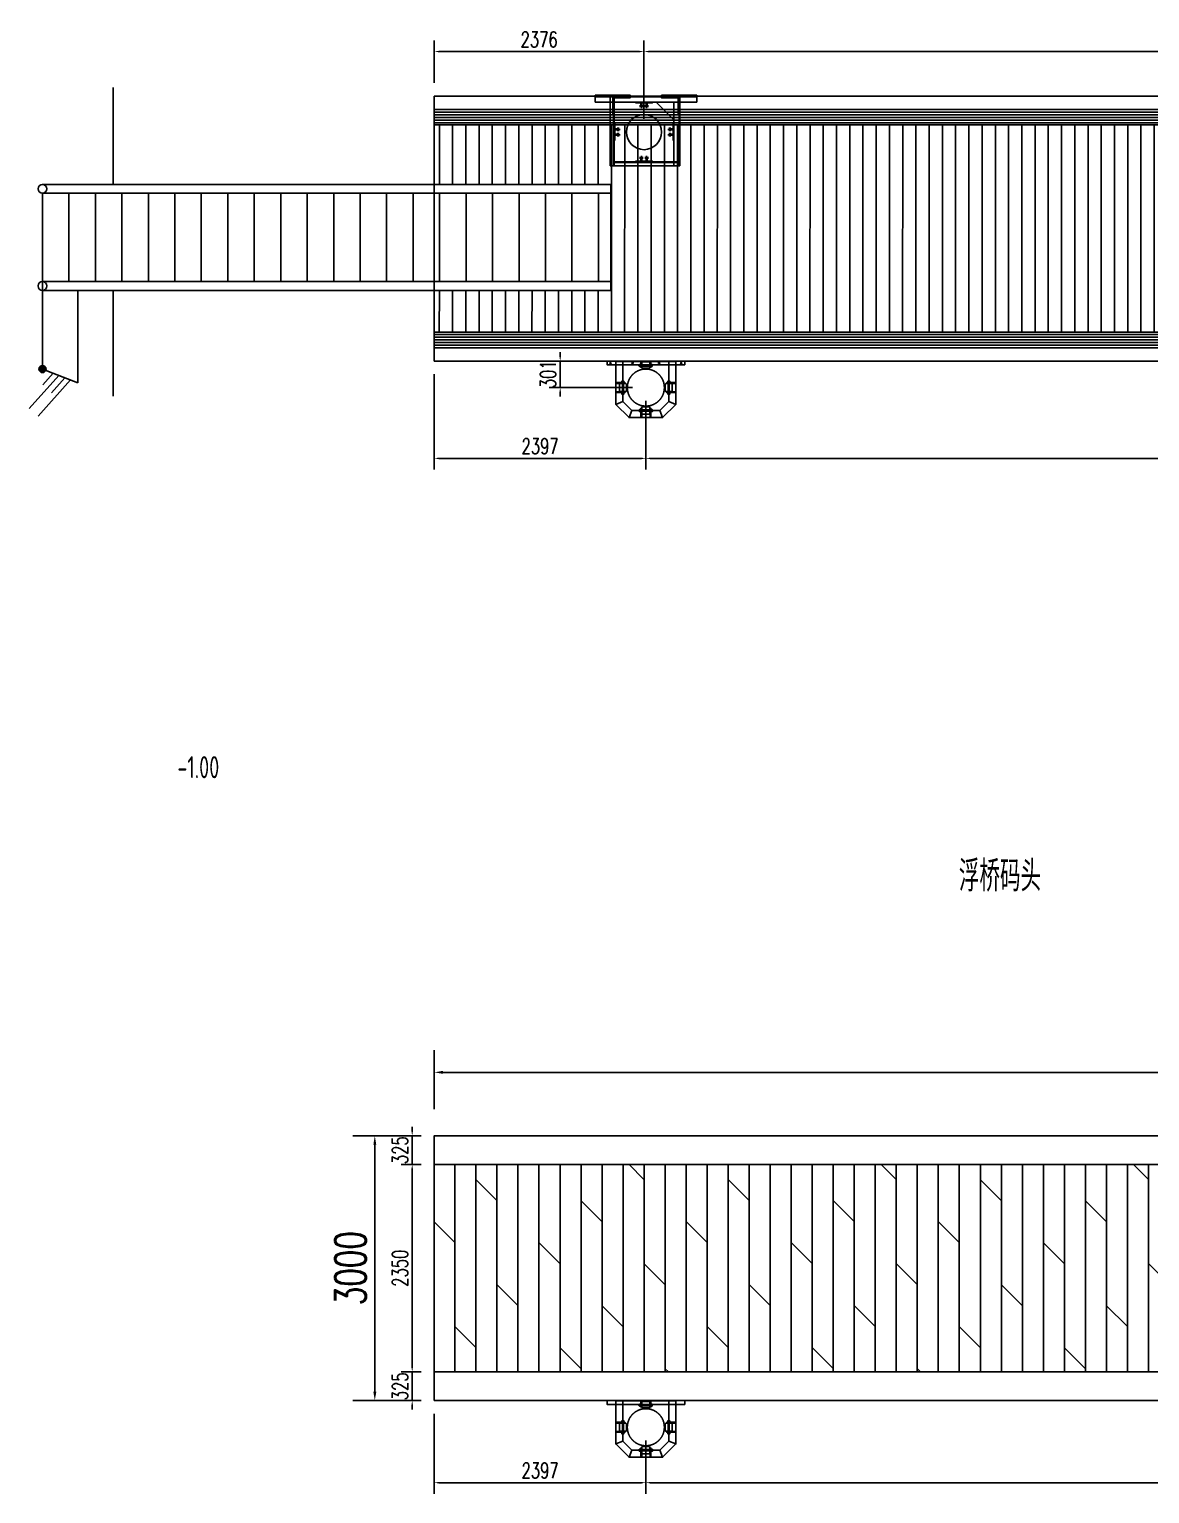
# Model space of a CAD drawing. Header units: millimetres. Extents: x 20612 to 158249, y -13511 to 156976.
# Drawn here: x 63106 to 75801, y 28485 to 45075 of the extents above; entities that cross this region are included whole.
import ezdxf
from ezdxf.enums import TextEntityAlignment as Align

# ---------------------------------------------------------------- set-up
doc = ezdxf.new("R2010")
doc.units = ezdxf.units.MM
doc.header["$LTSCALE"] = 10
doc.linetypes.add('ACAD_ISO03W100', pattern=[30, 12, -18])
doc.linetypes.add('HIDDEN', pattern=[9.525, 6.35, -3.175])
for name, color, linetype in [('DIM', 4, 'Continuous'), ('TR', 6, 'HIDDEN'), ('W-bridge approach引桥', 4, 'Continuous'), ('W-MOUNTING固定方式', 5, 'Continuous'), ('W-STEEL_FRAME钢架', 3, 'Continuous'), ('W-WOOD_FLOOR木地板', 30, 'Continuous'), ('yw-解释性文字', 3, 'Continuous'), ('水工-文字', 3, 'Continuous'), ('水工-结构轮廓线-实线', 2, 'Continuous')]:
    doc.layers.add(name, color=color, linetype=linetype)
doc.styles.add('STANDARD_T3', font='simplex.shx', dxfattribs={"width": 0.7, "bigfont": 'hztxt.shx'})
doc.styles.add('文字', font='tssdeng.shx', dxfattribs={"width": 0.7, "bigfont": 'hzdx.shx'})
doc.dimstyles.new('W&&100', dxfattribs={"dimtxt": 350, "dimasz": 100, "dimexe": 250, "dimexo": 300, "dimgap": 100, "dimtad": 1, "dimdec": 0, "dimzin": 0, "dimdsep": 46, "dimtxsty": 'STANDARD_T3', "dimcen": 0.09, "dimclrd": 1, "dimclre": 1, "dimclrt": 7, "dimazin": 2, "dimtfac": 1, "dimtdec": 0, "dimtix": 1, "dimtmove": 2, "dimatfit": 3, "dimfxl": 100, "dimtolj": 1, "dimtzin": 0, "dimarcsym": 0})
doc.dimstyles.new('W&&50', dxfattribs={"dimtxt": 175, "dimasz": 50, "dimexe": 125, "dimexo": 150, "dimgap": 50, "dimtad": 1, "dimdec": 0, "dimzin": 0, "dimdsep": 46, "dimtxsty": 'STANDARD_T3', "dimcen": 0.09, "dimclrd": 1, "dimclre": 1, "dimclrt": 7, "dimazin": 2, "dimtfac": 1, "dimtdec": 0, "dimtix": 1, "dimtmove": 2, "dimatfit": 3, "dimfxl": 100, "dimtolj": 1, "dimtzin": 0, "dimarcsym": 0})

# ---------------------------------------------------------------- blocks, each defined once
blk = doc.blocks.new('*D75')
at = {"layer": 'Defpoints', "color": 0, "transparency": 16777216}
for p in [(87655, 33259), (67695, 32540), (87655, 32540)]:
    blk.add_point(p, dxfattribs=at)
at = {"layer": 'W-MOUNTING固定方式', "color": 1, "lineweight": -2, "transparency": 16777216}
for p, q in [((67695, 32840), (67695, 33509)), ((87655, 32840), (87655, 33509)), ((67795, 33259), (87555, 33259))]:
    blk.add_line(p, q, dxfattribs=at)
at = {"layer": 'W-MOUNTING固定方式', "color": 1, "transparency": 16777216}
for points in [[(67795, 33276), (67795, 33242), (67695, 33259)], [(87555, 33276), (87555, 33242), (87655, 33259)]]:
    blk.add_solid(points, dxfattribs=at)
at = {"layer": 'W-MOUNTING固定方式', "color": 7, "transparency": 16777216, "insert": (77675, 33534), "char_height": 350, "attachment_point": 5, "style": 'STANDARD_T3'}
blk.add_mtext('\\A1;19960', dxfattribs=at)
blk = doc.blocks.new('*D76')
at = {"layer": 'Defpoints', "color": 0, "transparency": 16777216}
for p in [(67695, 32540), (67445, 32215), (67695, 32215)]:
    blk.add_point(p, dxfattribs=at)
at = {"layer": 'W-MOUNTING固定方式', "color": 1, "lineweight": -2, "transparency": 16777216}
for p, q in [((67545, 32540), (67320, 32540)), ((67445, 32590), (67445, 32640)), ((67445, 32540), (67445, 32215)), ((67545, 32215), (67320, 32215)), ((67445, 32165), (67445, 32115))]:
    blk.add_line(p, q, dxfattribs=at)
at = {"layer": 'W-MOUNTING固定方式', "color": 1, "transparency": 16777216}
for points in [[(67436, 32590), (67453, 32590), (67445, 32540)], [(67436, 32165), (67453, 32165), (67445, 32215)]]:
    blk.add_solid(points, dxfattribs=at)
at = {"layer": 'W-MOUNTING固定方式', "color": 7, "transparency": 16777216, "insert": (67307, 32377), "char_height": 175, "attachment_point": 5, "rotation": 90, "style": 'STANDARD_T3'}
blk.add_mtext('\\A1;325', dxfattribs=at)
blk = doc.blocks.new('*D77')
at = {"layer": 'Defpoints', "color": 0, "transparency": 16777216}
for p in [(67695, 32215), (67445, 29865), (67695, 29865)]:
    blk.add_point(p, dxfattribs=at)
at = {"layer": 'W-MOUNTING固定方式', "color": 1, "lineweight": -2, "transparency": 16777216}
for p, q in [((67545, 32215), (67320, 32215)), ((67445, 32165), (67445, 29915)), ((67545, 29865), (67320, 29865))]:
    blk.add_line(p, q, dxfattribs=at)
at = {"layer": 'W-MOUNTING固定方式', "color": 1, "transparency": 16777216}
for points in [[(67436, 32165), (67453, 32165), (67445, 32215)], [(67436, 29915), (67453, 29915), (67445, 29865)]]:
    blk.add_solid(points, dxfattribs=at)
at = {"layer": 'W-MOUNTING固定方式', "color": 7, "transparency": 16777216, "insert": (67307, 31040), "char_height": 175, "attachment_point": 5, "rotation": 90, "style": 'STANDARD_T3'}
blk.add_mtext('\\A1;2350', dxfattribs=at)
blk = doc.blocks.new('*D78')
at = {"layer": 'Defpoints', "color": 0, "transparency": 16777216}
for p in [(67695, 29865), (67445, 29540), (67695, 29540)]:
    blk.add_point(p, dxfattribs=at)
at = {"layer": 'W-MOUNTING固定方式', "color": 1, "lineweight": -2, "transparency": 16777216}
for p, q in [((67545, 29865), (67320, 29865)), ((67445, 29915), (67445, 29965)), ((67445, 29865), (67445, 29540)), ((67545, 29540), (67320, 29540)), ((67445, 29490), (67445, 29440))]:
    blk.add_line(p, q, dxfattribs=at)
at = {"layer": 'W-MOUNTING固定方式', "color": 1, "transparency": 16777216}
for points in [[(67436, 29915), (67453, 29915), (67445, 29865)], [(67436, 29490), (67453, 29490), (67445, 29540)]]:
    blk.add_solid(points, dxfattribs=at)
at = {"layer": 'W-MOUNTING固定方式', "color": 7, "transparency": 16777216, "insert": (67307, 29702), "char_height": 175, "attachment_point": 5, "rotation": 90, "style": 'STANDARD_T3'}
blk.add_mtext('\\A1;325', dxfattribs=at)
blk = doc.blocks.new('*D53')
at = {"layer": 'Defpoints', "color": 0, "transparency": 16777216}
for p in [(67021, 32540), (67695, 32540), (67695, 29540)]:
    blk.add_point(p, dxfattribs=at)
at = {"layer": 'W-MOUNTING固定方式', "color": 1, "lineweight": -2, "transparency": 16777216}
for p, q in [((67395, 32540), (66771, 32540)), ((67021, 29640), (67021, 32440)), ((67395, 29540), (66771, 29540))]:
    blk.add_line(p, q, dxfattribs=at)
at = {"layer": 'W-MOUNTING固定方式', "color": 1, "transparency": 16777216}
for points in [[(67005, 32440), (67038, 32440), (67021, 32540)], [(67005, 29640), (67038, 29640), (67021, 29540)]]:
    blk.add_solid(points, dxfattribs=at)
at = {"layer": 'W-MOUNTING固定方式', "color": 7, "transparency": 16777216, "insert": (66746, 31040), "char_height": 350, "attachment_point": 5, "rotation": 90, "style": 'STANDARD_T3'}
blk.add_mtext('\\A1;3000', dxfattribs=at)
blk = doc.blocks.new('*D63')
at = {"color": 1, "lineweight": -2, "transparency": 16777216}
for p, q in [((70092, 29089), (70092, 28485)), ((85259, 28760), (85259, 28735)), ((85209, 28610), (70142, 28610))]:
    blk.add_line(p, q, dxfattribs=at)
at = {"color": 1, "transparency": 16777216}
for points in [[(70142, 28619), (70142, 28602), (70092, 28610)], [(85209, 28619), (85209, 28602), (85259, 28610)]]:
    blk.add_solid(points, dxfattribs=at)
at = {"layer": 'Defpoints', "color": 0, "transparency": 16777216}
for p in [(70092, 29239), (70092, 28610), (85259, 28610)]:
    blk.add_point(p, dxfattribs=at)
at = {"color": 7, "transparency": 16777216, "insert": (77675, 28748), "char_height": 175, "attachment_point": 5, "style": 'STANDARD_T3'}
blk.add_mtext('\\A1;15167', dxfattribs=at)
blk = doc.blocks.new('BZQ2')
at = {"color": 8}
for p, q in [((981782, -403741), (981782, -402960)), ((982465, -403681), (982465, -402960)), ((982524, -402960), (982524, -403741)), ((982533, -402960), (982533, -403681)), ((982533, -402960), (982533, -403681)), ((981789, -402998), (982524, -402998)), ((982110, -403038), (982083, -403038)), ((982083, -403038), (982083, -403063)), ((982091, -403013), (982091, -403010)), ((982091, -403013), (982091, -403038)), ((982097, -403072), (982097, -403003)), ((982103, -403013), (982103, -403010)), ((982103, -403013), (982103, -403038)), ((982110, -403038), (982110, -403063)), ((982170, -403038), (982143, -403038)), ((982143, -403038), (982143, -403063)), ((982151, -403013), (982151, -403010)), ((982151, -403013), (982151, -403038)), ((982157, -403072), (982157, -402999)), ((982163, -403013), (982163, -403010)), ((982163, -403013), (982163, -403038)), ((982170, -403038), (982170, -403063)), ((981822, -403327), (981822, -403300)), ((981822, -403300), (981847, -403300)), ((982432, -403300), (982407, -403300)), ((982432, -403327), (982432, -403300)), ((981855, -403373), (981782, -403373)), ((981855, -403313), (981787, -403313)), ((981797, -403307), (981794, -403307)), ((981797, -403319), (981794, -403319)), ((981797, -403367), (981794, -403367)), ((981797, -403379), (981794, -403379)), ((981797, -403307), (981822, -403307)), ((981797, -403319), (981822, -403319)), ((981797, -403367), (981822, -403367)), ((981797, -403379), (981822, -403379)), ((981822, -403327), (981847, -403327)), ((981822, -403387), (981822, -403360)), ((981822, -403360), (981847, -403360)), ((981822, -403387), (981847, -403387)), ((982398, -403313), (982466, -403313)), ((982398, -403373), (982471, -403373)), ((982432, -403327), (982407, -403327)), ((982432, -403360), (982407, -403360)), ((982432, -403387), (982407, -403387)), ((982457, -403307), (982432, -403307)), ((982457, -403319), (982432, -403319)), ((982432, -403387), (982432, -403360)), ((982457, -403367), (982432, -403367)), ((982457, -403379), (982432, -403379)), ((982457, -403307), (982460, -403307)), ((982457, -403319), (982460, -403319)), ((982457, -403367), (982460, -403367)), ((982457, -403379), (982460, -403379)), ((981744, -403592), (981744, -403741)), ((981789, -403592), (981789, -403741)), ((982083, -403648), (982083, -403623)), ((982097, -403614), (982097, -403683)), ((982110, -403648), (982110, -403623)), ((982143, -403648), (982143, -403623)), ((982157, -403614), (982157, -403687)), ((982170, -403648), (982170, -403623)), ((982465, -403481), (982265, -403681)), ((981572, -403759), (981572, -403681)), ((982533, -403681), (981572, -403681)), ((981572, -403741), (982533, -403741)), ((981572, -403749), (982724, -403749)), ((981744, -403741), (981789, -403741)), ((982110, -403648), (982083, -403648)), ((982091, -403673), (982091, -403648)), ((982091, -403673), (982091, -403676)), ((982103, -403673), (982103, -403648)), ((982103, -403673), (982103, -403676)), ((982170, -403648), (982143, -403648)), ((982151, -403673), (982151, -403648)), ((982151, -403673), (982151, -403676)), ((982163, -403673), (982163, -403648)), ((982163, -403673), (982163, -403676)), ((982313, -403749), (982685, -403749)), ((982533, -403681), (982533, -403749)), ((982724, -403681), (982533, -403681)), ((982533, -403681), (982533, -403749)), ((982533, -403741), (982724, -403741)), ((982724, -403759), (982724, -403681))]:
    blk.add_line(p, q, dxfattribs=at)
for points in [[(981744, -402960), (981744, -403592)], [(982533, -402960), (981744, -402960)], [(981789, -403592), (981789, -402960)], [(981789, -403005), (982113, -403005)], [(982153, -403005), (982524, -403005)], [(981772, -403541), (981782, -403541), (981782, -403731), (981972, -403731), (981972, -403741), (981772, -403741), (981772, -403541)], [(982524, -403541), (982514, -403541), (982514, -403731), (982324, -403731), (982324, -403741), (982524, -403741), (982524, -403541)]]:
    blk.add_lwpolyline(points, dxfattribs=at)
for points in [[(982032, -403013), (982222, -403013), (982222, -403005), (982032, -403005)], [(981797, -403248), (981797, -403438), (981789, -403438), (981789, -403248)], [(982457, -403248), (982457, -403438), (982465, -403438), (982465, -403248)], [(981572, -403759), (981972, -403759), (981972, -403749), (981572, -403749)], [(982032, -403673), (982222, -403673), (982222, -403681), (982032, -403681)], [(982324, -403759), (982724, -403759), (982724, -403749), (982324, -403749)]]:
    blk.add_lwpolyline(points, close=True, dxfattribs=at)
at = {"color": 0}
blk.add_circle((982127, -403343), 200, dxfattribs=at)
at = {"color": 6}
blk.add_circle((982127, -403343), 200, dxfattribs=at)
blk = doc.blocks.new('2015022702')
at = {"layer": 'yw-解释性文字'}
h = blk.add_hatch(color=0, dxfattribs=at)
h.dxf.hatch_style = 1
edge = h.paths.add_edge_path()
edge.add_arc((42159.02, 36682.13), 0.799, 0, 360)
at = {"layer": 'yw-解释性文字', "color": 0}
blk.add_circle((42159.02, 36682.13), 0.799, dxfattribs=at)
blk = doc.blocks.new('*D67')
at = {"layer": 'Defpoints', "color": 0, "transparency": 16777216}
for p in [(70071, 44823), (67695, 44317), (70071, 43911)]:
    blk.add_point(p, dxfattribs=at)
at = {"layer": 'W-bridge approach引桥', "color": 1, "lineweight": -2, "transparency": 16777216}
for p, q in [((67695, 44467), (67695, 44948)), ((67745, 44823), (70021, 44823)), ((70071, 44061), (70071, 44948))]:
    blk.add_line(p, q, dxfattribs=at)
at = {"layer": 'W-bridge approach引桥', "color": 1, "transparency": 16777216}
for points in [[(67745, 44831), (67745, 44815), (67695, 44823)], [(70021, 44831), (70021, 44815), (70071, 44823)]]:
    blk.add_solid(points, dxfattribs=at)
at = {"layer": 'W-bridge approach引桥', "color": 7, "transparency": 16777216, "insert": (68883, 44960), "char_height": 175, "attachment_point": 5, "style": 'STANDARD_T3'}
blk.add_mtext('\\A1;2376', dxfattribs=at)
blk = doc.blocks.new('*D68')
at = {"layer": 'Defpoints', "color": 0, "transparency": 16777216}
for p in [(85237, 44823), (70071, 43911), (85237, 43911)]:
    blk.add_point(p, dxfattribs=at)
at = {"layer": 'W-bridge approach引桥', "color": 1, "lineweight": -2, "transparency": 16777216}
for p, q in [((70071, 44061), (70071, 44948)), ((70121, 44823), (85187, 44823)), ((85237, 44061), (85237, 44948))]:
    blk.add_line(p, q, dxfattribs=at)
at = {"layer": 'W-bridge approach引桥', "color": 1, "transparency": 16777216}
for points in [[(70121, 44831), (70121, 44815), (70071, 44823)], [(85187, 44831), (85187, 44815), (85237, 44823)]]:
    blk.add_solid(points, dxfattribs=at)
at = {"layer": 'W-bridge approach引桥', "color": 7, "transparency": 16777216, "insert": (77654, 44960), "char_height": 175, "attachment_point": 5, "style": 'STANDARD_T3'}
blk.add_mtext('\\A1;15166', dxfattribs=at)
blk = doc.blocks.new('*D70')
at = {"layer": 'Defpoints', "color": 0, "transparency": 16777216}
for p in [(67695, 41317), (70092, 41016), (70092, 40214)]:
    blk.add_point(p, dxfattribs=at)
at = {"layer": 'W-bridge approach引桥', "color": 1, "lineweight": -2, "transparency": 16777216}
for p, q in [((67695, 41167), (67695, 40089)), ((70092, 40866), (70092, 40089)), ((67745, 40214), (70042, 40214))]:
    blk.add_line(p, q, dxfattribs=at)
at = {"layer": 'W-bridge approach引桥', "color": 1, "transparency": 16777216}
for points in [[(67745, 40223), (67745, 40206), (67695, 40214)], [(70042, 40223), (70042, 40206), (70092, 40214)]]:
    blk.add_solid(points, dxfattribs=at)
at = {"layer": 'W-bridge approach引桥', "color": 7, "transparency": 16777216, "insert": (68894, 40352), "char_height": 175, "attachment_point": 5, "style": 'STANDARD_T3'}
blk.add_mtext('\\A1;2397', dxfattribs=at)
blk = doc.blocks.new('*D71')
at = {"layer": 'Defpoints', "color": 0, "transparency": 16777216}
for p in [(70092, 41016), (85259, 41016), (85259, 40214)]:
    blk.add_point(p, dxfattribs=at)
at = {"layer": 'W-bridge approach引桥', "color": 1, "lineweight": -2, "transparency": 16777216}
for p, q in [((70092, 40866), (70092, 40089)), ((85259, 40866), (85259, 40089)), ((70142, 40214), (85209, 40214))]:
    blk.add_line(p, q, dxfattribs=at)
at = {"layer": 'W-bridge approach引桥', "color": 1, "transparency": 16777216}
for points in [[(70142, 40223), (70142, 40206), (70092, 40214)], [(85209, 40223), (85209, 40206), (85259, 40214)]]:
    blk.add_solid(points, dxfattribs=at)
at = {"layer": 'W-bridge approach引桥', "color": 7, "transparency": 16777216, "insert": (77675, 40352), "char_height": 175, "attachment_point": 5, "style": 'STANDARD_T3'}
blk.add_mtext('\\A1;15167', dxfattribs=at)
blk = doc.blocks.new('*D73')
at = {"layer": 'Defpoints', "color": 0, "transparency": 16777216}
for p in [(69122, 41317), (70092, 41317), (70092, 41016)]:
    blk.add_point(p, dxfattribs=at)
at = {"layer": 'W-bridge approach引桥', "color": 1, "lineweight": -2, "transparency": 16777216}
for p, q in [((69942, 41317), (68997, 41317)), ((69122, 41367), (69122, 41417)), ((69122, 41016), (69122, 41317)), ((69942, 41016), (68997, 41016)), ((69122, 40966), (69122, 40916))]:
    blk.add_line(p, q, dxfattribs=at)
at = {"layer": 'W-bridge approach引桥', "color": 1, "transparency": 16777216}
for points in [[(69113, 41367), (69130, 41367), (69122, 41317)], [(69113, 40966), (69130, 40966), (69122, 41016)]]:
    blk.add_solid(points, dxfattribs=at)
at = {"layer": 'W-bridge approach引桥', "color": 7, "transparency": 16777216, "insert": (68984, 41167), "char_height": 175, "attachment_point": 5, "rotation": 90, "style": 'STANDARD_T3'}
blk.add_mtext('\\A1;301', dxfattribs=at)
blk = doc.blocks.new('*D175')
at = {"color": 1, "lineweight": -2, "transparency": 16777216}
for p, q in [((67695, 29390), (67695, 28485)), ((70092, 29089), (70092, 28485)), ((70042, 28610), (67745, 28610))]:
    blk.add_line(p, q, dxfattribs=at)
at = {"color": 1, "transparency": 16777216}
for points in [[(67745, 28619), (67745, 28602), (67695, 28610)], [(70042, 28619), (70042, 28602), (70092, 28610)]]:
    blk.add_solid(points, dxfattribs=at)
at = {"layer": 'Defpoints', "color": 0, "transparency": 16777216}
for p in [(67695, 29540), (70092, 29239), (67695, 28610)]:
    blk.add_point(p, dxfattribs=at)
at = {"color": 7, "transparency": 16777216, "insert": (68894, 28748), "char_height": 175, "attachment_point": 5, "style": 'STANDARD_T3'}
blk.add_mtext('\\A1;2397', dxfattribs=at)
blk = doc.blocks.new('*U359')
blk.add_circle((0, 0), 7)
blk = doc.blocks.new('*U360')
at = {"color": 0, "linetype": 'ByBlock', "lineweight": -2, "transparency": 16777216}
for p in [(0, 0), (250, 0)]:
    blk.add_blockref('*U359', p, dxfattribs=at)
blk = doc.blocks.new('*U361')
blk.add_circle((0, 0), 7)
blk = doc.blocks.new('*U362')
at = {"color": 0, "linetype": 'ByBlock', "lineweight": -2, "transparency": 16777216}
for p in [(0, 0), (250, 0)]:
    blk.add_blockref('*U361', p, dxfattribs=at)

msp = doc.modelspace()

# ---------------------------------------------------------------- hatches: boundary and pattern name
at = {"layer": 'DIM'}
h = msp.add_hatch(dxfattribs=at)
h.set_pattern_fill('_USER', color=8, scale=30, style=0, pattern_type=0)
h.set_pattern_definition([(0, (-243410.067, 69907.076), (0, 30), [])])
h.paths.add_polyline_path([(67695.3, 44167.4), (67695.3, 43992.4), (87655.3, 43992.4), (87655.3, 44167.4)])
h.paths.add_polyline_path([(67695.3, 41642.4), (67695.3, 41467.4), (87655.3, 41467.4), (87655.3, 41642.4)])
h = msp.add_hatch(dxfattribs=at)
h.set_pattern_fill('_USER', color=64, scale=150, angle=90, style=0, pattern_type=0)
h.set_pattern_definition([(90, (-62724347.94, -36091111.53), (-150, 9e-15), [])])
h.paths.add_polyline_path([(87655.3, 43992.4), (67695.3, 43992.4), (67695.3, 43317.4), (69695.3, 43317.4), (69695.3, 42117.4), (67695.3, 42117.4), (67695.3, 41642.4), (87655.3, 41642.4)])
h.paths.add_polyline_path([(73220.3, 42916.2), (74406.9, 42916.2)], flags=16)
at = {"layer": 'W-WOOD_FLOOR木地板'}
h = msp.add_hatch(dxfattribs=at)
h.set_pattern_fill('DOLMIT', color=256, scale=300, angle=90)
h.set_pattern_definition([(90, (-1527969.12, -2461810.6), (-238.122618, 1e-14), []), (135, (-1527969.1, -2461810.6), (-476.24491, -476.24491), [336.75638, -673.512])])
h.paths.add_polyline_path([(87655.3, 32214.8), (67695.3, 32214.8), (67695.3, 29864.8), (87655.3, 29864.8)])

# ---------------------------------------------------------------- linework, layer by layer
at = {"color": 4}
for p, q in [((70018.5, 41266.9), (70014.5, 41266.9)), ((70015.5, 41272.9), (70018.5, 41272.9)), ((70018.5, 41260.9), (70015.5, 41260.9)), ((69825.5, 40938.9), (69825.5, 40941.9)), ((69831.5, 40941.9), (69831.5, 40937.9)), ((69837.5, 40941.9), (69837.5, 40938.9)), ((70346.5, 40941.9), (70346.5, 40938.9)), ((70352.5, 40941.9), (70352.5, 40937.9)), ((70358.5, 40938.9), (70358.5, 40941.9)), ((70166.5, 40761.8), (70169.5, 40761.8)), ((70166.5, 40755.8), (70170.5, 40755.8)), ((70169.5, 40749.8), (70166.5, 40749.8)), ((70018.5, 29489.3), (70014.5, 29489.3)), ((70015.5, 29495.3), (70018.5, 29495.3)), ((70018.5, 29483.3), (70015.5, 29483.3)), ((69825.5, 29161.3), (69825.5, 29164.3)), ((69831.5, 29164.3), (69831.5, 29160.3)), ((69837.5, 29164.3), (69837.5, 29161.3)), ((70346.5, 29164.3), (70346.5, 29161.3)), ((70352.5, 29164.3), (70352.5, 29160.3)), ((70358.5, 29161.3), (70358.5, 29164.3)), ((70166.5, 28984.2), (70169.5, 28984.2)), ((70166.5, 28978.2), (70170.5, 28978.2)), ((70169.5, 28972.2), (70166.5, 28972.2))]:
    msp.add_line(p, q, dxfattribs=at)
for p, q in [((70027.5, 41272.4), (70020.5, 41272.4)), ((70020.5, 41261.4), (70027.5, 41261.4)), ((70031.5, 41270.2), (70027.5, 41266.9)), ((70031.5, 41267.9), (70027.5, 41264.6)), ((70152.5, 41270.2), (70156.5, 41266.9)), ((70152.5, 41267.9), (70156.5, 41264.6)), ((70156.5, 41272.4), (70163.5, 41272.4)), ((70163.5, 41261.4), (70156.5, 41261.4)), ((70165.5, 41275.4), (70165.5, 41257.8)), ((69823, 41090.9), (69840.5, 41090.9)), ((69826, 41081.9), (69826, 41088.9)), ((69828.1, 41077.9), (69831.5, 41081.9)), ((69830.4, 41077.9), (69833.8, 41081.9)), ((69837, 41088.9), (69837, 41081.9)), ((70361, 41090.9), (70343.4, 41090.9)), ((70347, 41088.9), (70347, 41081.9)), ((70353.5, 41077.9), (70350.2, 41081.9)), ((70355.8, 41077.9), (70352.5, 41081.9)), ((70358, 41081.9), (70358, 41088.9)), ((69826, 40950.9), (69826, 40943.9)), ((69828.1, 40954.9), (69831.5, 40950.9)), ((69830.4, 40954.9), (69833.8, 40950.9)), ((69837, 40943.9), (69837, 40950.9)), ((70347, 40943.9), (70347, 40950.9)), ((70353.5, 40954.9), (70350.2, 40950.9)), ((70355.8, 40954.9), (70352.5, 40950.9)), ((70358, 40950.9), (70358, 40943.9)), ((70017.5, 40747.3), (70017.5, 40764.9)), ((70019.5, 40761.3), (70026.5, 40761.3)), ((70026.5, 40750.3), (70019.5, 40750.3)), ((70030.5, 40754.8), (70026.5, 40758.2)), ((70030.5, 40752.5), (70026.5, 40755.8)), ((70153.5, 40754.8), (70157.5, 40758.2)), ((70153.5, 40752.5), (70157.5, 40755.8)), ((70164.5, 40761.3), (70157.5, 40761.3)), ((70157.5, 40750.3), (70164.5, 40750.3)), ((70027.5, 29494.8), (70020.5, 29494.8)), ((70020.5, 29483.8), (70027.5, 29483.8)), ((70031.5, 29492.6), (70027.5, 29489.3)), ((70031.5, 29490.3), (70027.5, 29487)), ((70152.5, 29492.6), (70156.5, 29489.3)), ((70152.5, 29490.3), (70156.5, 29487)), ((70156.5, 29494.8), (70163.5, 29494.8)), ((70163.5, 29483.8), (70156.5, 29483.8)), ((70165.5, 29497.8), (70165.5, 29480.2)), ((69823, 29313.3), (69840.5, 29313.3)), ((69826, 29304.3), (69826, 29311.3)), ((69828.1, 29300.3), (69831.5, 29304.3)), ((69830.4, 29300.3), (69833.8, 29304.3)), ((69837, 29311.3), (69837, 29304.3)), ((70361, 29313.3), (70343.4, 29313.3)), ((70347, 29311.3), (70347, 29304.3)), ((70353.5, 29300.3), (70350.2, 29304.3)), ((70355.8, 29300.3), (70352.5, 29304.3)), ((70358, 29304.3), (70358, 29311.3)), ((69826, 29173.3), (69826, 29166.3)), ((69828.1, 29177.3), (69831.5, 29173.3)), ((69830.4, 29177.3), (69833.8, 29173.3)), ((69837, 29166.3), (69837, 29173.3)), ((70347, 29166.3), (70347, 29173.3)), ((70353.5, 29177.3), (70350.2, 29173.3)), ((70355.8, 29177.3), (70352.5, 29173.3)), ((70358, 29173.3), (70358, 29166.3)), ((70017.5, 28969.7), (70017.5, 28987.3)), ((70019.5, 28983.7), (70026.5, 28983.7)), ((70026.5, 28972.7), (70019.5, 28972.7)), ((70030.5, 28977.2), (70026.5, 28980.5)), ((70030.5, 28974.9), (70026.5, 28978.2)), ((70153.5, 28977.2), (70157.5, 28980.5)), ((70153.5, 28974.9), (70157.5, 28978.2)), ((70164.5, 28983.7), (70157.5, 28983.7)), ((70157.5, 28972.7), (70164.5, 28972.7))]:
    msp.add_line(p, q)
at = {"color": 1}
for p, q in [((70044.5, 41273.4), (70034.5, 41273.4)), ((70034.5, 41259.4), (70044.5, 41259.4)), ((70149.5, 41273.4), (70139.5, 41273.4)), ((70139.5, 41273.4), (70149.5, 41273.4)), ((70149.5, 41259.4), (70139.5, 41259.4)), ((70149.5, 41259.4), (70139.5, 41259.4)), ((69825, 41074.9), (69825, 41064.9)), ((69839, 41074.9), (69839, 41064.9)), ((70345, 41074.9), (70345, 41064.9)), ((70359, 41074.9), (70359, 41064.9)), ((69825, 40967.9), (69825, 40957.9)), ((69839, 40957.9), (69839, 40967.9)), ((70345, 40957.9), (70345, 40967.9)), ((70359, 40967.9), (70359, 40957.9)), ((70033.5, 40763.4), (70043.5, 40763.4)), ((70033.5, 40749.4), (70043.5, 40749.4)), ((70150.5, 40763.4), (70140.5, 40763.4)), ((70140.5, 40749.4), (70150.5, 40749.4)), ((70044.5, 29495.8), (70034.5, 29495.8)), ((70034.5, 29481.8), (70044.5, 29481.8)), ((70149.5, 29495.8), (70139.5, 29495.8)), ((70139.5, 29495.8), (70149.5, 29495.8)), ((70149.5, 29481.8), (70139.5, 29481.8)), ((70149.5, 29481.8), (70139.5, 29481.8)), ((69825, 29297.3), (69825, 29287.3)), ((69839, 29297.3), (69839, 29287.3)), ((70345, 29297.3), (70345, 29287.3)), ((70359, 29297.3), (70359, 29287.3)), ((69825, 29190.3), (69825, 29180.3)), ((69839, 29180.3), (69839, 29190.3)), ((70345, 29180.3), (70345, 29190.3)), ((70359, 29190.3), (70359, 29180.3)), ((70033.5, 28985.8), (70043.5, 28985.8)), ((70033.5, 28971.8), (70043.5, 28971.8)), ((70150.5, 28985.8), (70140.5, 28985.8)), ((70140.5, 28971.8), (70150.5, 28971.8))]:
    msp.add_line(p, q, dxfattribs=at)
at = {"color": 2}
for p, q in [((70034.5, 41266.4), (70044.5, 41266.4)), ((70139.5, 41266.4), (70149.5, 41266.4)), ((70149.5, 41266.4), (70139.5, 41266.4)), ((69832, 41064.9), (69832, 41074.9)), ((70352, 41064.9), (70352, 41074.9)), ((69832, 40957.9), (69832, 40967.9)), ((70352, 40957.9), (70352, 40967.9)), ((70043.5, 40756.4), (70033.5, 40756.4)), ((70150.5, 40756.4), (70140.5, 40756.4)), ((70034.5, 29488.8), (70044.5, 29488.8)), ((70139.5, 29488.8), (70149.5, 29488.8)), ((70149.5, 29488.8), (70139.5, 29488.8)), ((69832, 29287.3), (69832, 29297.3)), ((70352, 29287.3), (70352, 29297.3)), ((69832, 29180.3), (69832, 29190.3)), ((70352, 29180.3), (70352, 29190.3)), ((70043.5, 28978.8), (70033.5, 28978.8)), ((70150.5, 28978.8), (70140.5, 28978.8))]:
    msp.add_line(p, q, dxfattribs=at)
at = {"color": 6, "linetype": 'ACAD_ISO03W100'}
for p, q in [((70149, 41272.4), (70035, 41272.4)), ((70149, 41260.4), (70035, 41260.4)), ((69826, 41073.1), (69826, 40959.1)), ((69838, 41073.1), (69838, 40959.1)), ((70346, 41073.1), (70346, 40959.1)), ((70358, 41073.1), (70358, 40959.1)), ((70035.2, 40762.4), (70149.2, 40762.4)), ((70035.2, 40750.4), (70149.2, 40750.4)), ((70149, 29494.8), (70035, 29494.8)), ((70149, 29482.8), (70035, 29482.8)), ((69826, 29295.5), (69826, 29181.5)), ((69838, 29295.5), (69838, 29181.5)), ((70346, 29295.5), (70346, 29181.5)), ((70358, 29295.5), (70358, 29181.5)), ((70035.2, 28984.8), (70149.2, 28984.8)), ((70035.2, 28972.8), (70149.2, 28972.8))]:
    msp.add_line(p, q, dxfattribs=at)
for points in [[(70044.5, 41246.4), (70044.5, 41313.4), (70034.5, 41313.4), (70034.5, 41246.4)], [(70139.5, 41246.4), (70139.5, 41313.4), (70149.5, 41313.4), (70149.5, 41246.4)], [(70014.5, 41271.9), (70016.5, 41273.9), (70016.5, 41259.9), (70014.5, 41261.9)], [(70018.5, 41275.4), (70018.5, 41272.4), (70018.5, 41261.4), (70018.5, 41258.4)], [(70052, 41306.4), (70132, 41306.4), (70137, 41301.4), (70137, 41241.4), (70132, 41236.4), (70052, 41236.4), (70047, 41241.4), (70047, 41301.4)], [(69872, 40976.4), (69872, 41056.4), (69867, 41061.4), (69797, 41061.4), (69792, 41056.4), (69792, 40976.4), (69797, 40971.4), (69867, 40971.4)], [(70312, 40976.4), (70312, 41056.4), (70317, 41061.4), (70387, 41061.4), (70392, 41056.4), (70392, 40976.4), (70387, 40971.4), (70317, 40971.4)], [(69823, 40941.9), (69826, 40941.9), (69837, 40941.9), (69840, 40941.9)], [(69826.5, 40937.9), (69824.5, 40939.9), (69838.5, 40939.9), (69836.5, 40937.9)], [(70361, 40941.9), (70358, 40941.9), (70347, 40941.9), (70344, 40941.9)], [(70357.5, 40937.9), (70359.5, 40939.9), (70345.5, 40939.9), (70347.5, 40937.9)], [(70132, 40796.4), (70052, 40796.4), (70047, 40791.4), (70047, 40721.4), (70052, 40716.4), (70132, 40716.4), (70137, 40721.4), (70137, 40791.4)], [(70166.5, 40747.3), (70166.5, 40750.3), (70166.5, 40761.3), (70166.5, 40764.3)], [(70170.5, 40750.8), (70168.5, 40748.8), (70168.5, 40762.8), (70170.5, 40760.8)], [(70044.5, 29468.8), (70044.5, 29535.8), (70034.5, 29535.8), (70034.5, 29468.8)], [(70139.5, 29468.8), (70139.5, 29535.8), (70149.5, 29535.8), (70149.5, 29468.8)], [(70014.5, 29494.3), (70016.5, 29496.3), (70016.5, 29482.3), (70014.5, 29484.3)], [(70018.5, 29497.8), (70018.5, 29494.8), (70018.5, 29483.8), (70018.5, 29480.8)], [(70052, 29528.8), (70132, 29528.8), (70137, 29523.8), (70137, 29463.8), (70132, 29458.8), (70052, 29458.8), (70047, 29463.8), (70047, 29523.8)], [(69872, 29198.8), (69872, 29278.8), (69867, 29283.8), (69797, 29283.8), (69792, 29278.8), (69792, 29198.8), (69797, 29193.8), (69867, 29193.8)], [(70312, 29198.8), (70312, 29278.8), (70317, 29283.8), (70387, 29283.8), (70392, 29278.8), (70392, 29198.8), (70387, 29193.8), (70317, 29193.8)], [(69823, 29164.3), (69826, 29164.3), (69837, 29164.3), (69840, 29164.3)], [(69826.5, 29160.3), (69824.5, 29162.3), (69838.5, 29162.3), (69836.5, 29160.3)], [(70361, 29164.3), (70358, 29164.3), (70347, 29164.3), (70344, 29164.3)], [(70357.5, 29160.3), (70359.5, 29162.3), (70345.5, 29162.3), (70347.5, 29160.3)], [(70132, 29018.8), (70052, 29018.8), (70047, 29013.8), (70047, 28943.8), (70052, 28938.8), (70132, 28938.8), (70137, 28943.8), (70137, 29013.8)], [(70166.5, 28969.7), (70166.5, 28972.7), (70166.5, 28983.7), (70166.5, 28986.7)], [(70170.5, 28973.2), (70168.5, 28971.2), (70168.5, 28985.2), (70170.5, 28983.2)]]:
    msp.add_lwpolyline(points, close=True)
for points in [[(70016.5, 41273.9), (70018.5, 41273.9), (70018.5, 41259.9), (70016.5, 41259.9)], [(70031.5, 41253.4), (70031.5, 41281.4), (70034.5, 41281.4), (70034.5, 41253.4), (70031.5, 41253.4), (70031.5, 41254.4)], [(70152.5, 41253.4), (70152.5, 41281.4), (70149.5, 41281.4), (70149.5, 41253.4), (70152.5, 41253.4), (70152.5, 41254.4)], [(69845, 41077.9), (69817, 41077.9), (69817, 41074.9), (69845, 41074.9), (69845, 41077.9), (69844, 41077.9)], [(70339, 41077.9), (70367, 41077.9), (70367, 41074.9), (70339, 41074.9), (70339, 41077.9), (70340, 41077.9)], [(69845, 40954.9), (69817, 40954.9), (69817, 40957.9), (69845, 40957.9), (69845, 40954.9), (69844, 40954.9)], [(69824.5, 40939.9), (69824.5, 40941.9), (69838.5, 40941.9), (69838.5, 40939.9)], [(70339, 40954.9), (70367, 40954.9), (70367, 40957.9), (70339, 40957.9), (70339, 40954.9), (70340, 40954.9)], [(70359.5, 40939.9), (70359.5, 40941.9), (70345.5, 40941.9), (70345.5, 40939.9)], [(70030.5, 40769.3), (70030.5, 40741.3), (70033.5, 40741.3), (70033.5, 40769.3), (70030.5, 40769.3), (70030.5, 40768.3)], [(70153.5, 40769.3), (70153.5, 40741.3), (70150.5, 40741.3), (70150.5, 40769.3), (70153.5, 40769.3), (70153.5, 40768.3)], [(70168.5, 40748.8), (70166.5, 40748.8), (70166.5, 40762.8), (70168.5, 40762.8)], [(70016.5, 29496.3), (70018.5, 29496.3), (70018.5, 29482.3), (70016.5, 29482.3)], [(70031.5, 29475.8), (70031.5, 29503.8), (70034.5, 29503.8), (70034.5, 29475.8), (70031.5, 29475.8), (70031.5, 29476.8)], [(70152.5, 29475.8), (70152.5, 29503.8), (70149.5, 29503.8), (70149.5, 29475.8), (70152.5, 29475.8), (70152.5, 29476.8)], [(69845, 29300.3), (69817, 29300.3), (69817, 29297.3), (69845, 29297.3), (69845, 29300.3), (69844, 29300.3)], [(70339, 29300.3), (70367, 29300.3), (70367, 29297.3), (70339, 29297.3), (70339, 29300.3), (70340, 29300.3)], [(69845, 29177.3), (69817, 29177.3), (69817, 29180.3), (69845, 29180.3), (69845, 29177.3), (69844, 29177.3)], [(69824.5, 29162.3), (69824.5, 29164.3), (69838.5, 29164.3), (69838.5, 29162.3)], [(70339, 29177.3), (70367, 29177.3), (70367, 29180.3), (70339, 29180.3), (70339, 29177.3), (70340, 29177.3)], [(70359.5, 29162.3), (70359.5, 29164.3), (70345.5, 29164.3), (70345.5, 29162.3)], [(70030.5, 28991.7), (70030.5, 28963.7), (70033.5, 28963.7), (70033.5, 28991.7), (70030.5, 28991.7), (70030.5, 28990.7)], [(70153.5, 28991.7), (70153.5, 28963.7), (70150.5, 28963.7), (70150.5, 28991.7), (70153.5, 28991.7), (70153.5, 28990.7)], [(70168.5, 28971.2), (70166.5, 28971.2), (70166.5, 28985.2), (70168.5, 28985.2)]]:
    msp.add_lwpolyline(points)
for points in [[(70020.5, 41278.4), (70027.5, 41278.4), (70027.5, 41277.4), (70031.5, 41277.4), (70031.5, 41256.4), (70027.5, 41256.4), (70027.5, 41277.4), (70027.5, 41255.4), (70020.5, 41255.4, -0.6666667), (70020.5, 41261.4, -0.3636364), (70020.5, 41272.4, -0.6666667)], [(70163.5, 41278.4), (70156.5, 41278.4), (70156.5, 41277.4), (70152.5, 41277.4), (70152.5, 41256.4), (70156.5, 41256.4), (70156.5, 41277.4), (70156.5, 41255.4), (70163.5, 41255.4, 0.6666667), (70163.5, 41261.4, 0.3636364), (70163.5, 41272.4, 0.6666667)], [(69820, 41088.9), (69820, 41081.9), (69821, 41081.9), (69821, 41077.9), (69842, 41077.9), (69842, 41081.9), (69821, 41081.9), (69843, 41081.9), (69843, 41088.9, 0.6666667), (69837, 41088.9, 0.3636364), (69826, 41088.9, 0.6666667)], [(70364, 41088.9), (70364, 41081.9), (70363, 41081.9), (70363, 41077.9), (70342, 41077.9), (70342, 41081.9), (70363, 41081.9), (70341, 41081.9), (70341, 41088.9, -0.6666667), (70347, 41088.9, -0.3636364), (70358, 41088.9, -0.6666667)], [(69820, 40943.9), (69820, 40950.9), (69821, 40950.9), (69821, 40954.9), (69842, 40954.9), (69842, 40950.9), (69821, 40950.9), (69843, 40950.9), (69843, 40943.9, -0.6666667), (69837, 40943.9, -0.3636364), (69826, 40943.9, -0.6666667)], [(70364, 40943.9), (70364, 40950.9), (70363, 40950.9), (70363, 40954.9), (70342, 40954.9), (70342, 40950.9), (70363, 40950.9), (70341, 40950.9), (70341, 40943.9, 0.6666667), (70347, 40943.9, 0.3636364), (70358, 40943.9, 0.6666667)], [(70019.5, 40744.3), (70026.5, 40744.3), (70026.5, 40745.3), (70030.5, 40745.3), (70030.5, 40766.3), (70026.5, 40766.3), (70026.5, 40745.3), (70026.5, 40767.3), (70019.5, 40767.3, 0.6666667), (70019.5, 40761.3, 0.3636364), (70019.5, 40750.3, 0.6666667)], [(70164.5, 40744.3), (70157.5, 40744.3), (70157.5, 40745.3), (70153.5, 40745.3), (70153.5, 40766.3), (70157.5, 40766.3), (70157.5, 40745.3), (70157.5, 40767.3), (70164.5, 40767.3, -0.6666667), (70164.5, 40761.3, -0.3636364), (70164.5, 40750.3, -0.6666667)], [(70020.5, 29500.8), (70027.5, 29500.8), (70027.5, 29499.8), (70031.5, 29499.8), (70031.5, 29478.8), (70027.5, 29478.8), (70027.5, 29499.8), (70027.5, 29477.8), (70020.5, 29477.8, -0.6666667), (70020.5, 29483.8, -0.3636364), (70020.5, 29494.8, -0.6666667)], [(70163.5, 29500.8), (70156.5, 29500.8), (70156.5, 29499.8), (70152.5, 29499.8), (70152.5, 29478.8), (70156.5, 29478.8), (70156.5, 29499.8), (70156.5, 29477.8), (70163.5, 29477.8, 0.6666667), (70163.5, 29483.8, 0.3636364), (70163.5, 29494.8, 0.6666667)], [(69820, 29311.3), (69820, 29304.3), (69821, 29304.3), (69821, 29300.3), (69842, 29300.3), (69842, 29304.3), (69821, 29304.3), (69843, 29304.3), (69843, 29311.3, 0.6666667), (69837, 29311.3, 0.3636364), (69826, 29311.3, 0.6666667)], [(70364, 29311.3), (70364, 29304.3), (70363, 29304.3), (70363, 29300.3), (70342, 29300.3), (70342, 29304.3), (70363, 29304.3), (70341, 29304.3), (70341, 29311.3, -0.6666667), (70347, 29311.3, -0.3636364), (70358, 29311.3, -0.6666667)], [(69820, 29166.3), (69820, 29173.3), (69821, 29173.3), (69821, 29177.3), (69842, 29177.3), (69842, 29173.3), (69821, 29173.3), (69843, 29173.3), (69843, 29166.3, -0.6666667), (69837, 29166.3, -0.3636364), (69826, 29166.3, -0.6666667)], [(70364, 29166.3), (70364, 29173.3), (70363, 29173.3), (70363, 29177.3), (70342, 29177.3), (70342, 29173.3), (70363, 29173.3), (70341, 29173.3), (70341, 29166.3, 0.6666667), (70347, 29166.3, 0.3636364), (70358, 29166.3, 0.6666667)], [(70019.5, 28966.7), (70026.5, 28966.7), (70026.5, 28967.7), (70030.5, 28967.7), (70030.5, 28988.7), (70026.5, 28988.7), (70026.5, 28967.7), (70026.5, 28989.7), (70019.5, 28989.7, 0.6666667), (70019.5, 28983.7, 0.3636364), (70019.5, 28972.7, 0.6666667)], [(70164.5, 28966.7), (70157.5, 28966.7), (70157.5, 28967.7), (70153.5, 28967.7), (70153.5, 28988.7), (70157.5, 28988.7), (70157.5, 28967.7), (70157.5, 28989.7), (70164.5, 28989.7, -0.6666667), (70164.5, 28983.7, -0.3636364), (70164.5, 28972.7, -0.6666667)]]:
    msp.add_lwpolyline(points, format="xyb", close=True)
at = {"color": 0}
for points in [[(69752, 41073.4), (69855.6, 41073.4), (69855.6, 41063.4), (69752, 41063.4)], [(70432, 41073.4), (70328.4, 41073.4), (70328.4, 41063.4), (70432, 41063.4)], [(69752, 40958.9), (69855.6, 40958.9), (69855.6, 40968.9), (69752, 40968.9)], [(70432, 40958.9), (70328.4, 40958.9), (70328.4, 40968.9), (70432, 40968.9)], [(70035, 40676.4), (70035, 40779.9), (70045, 40779.9), (70045, 40676.4)], [(70149.5, 40676.4), (70149.5, 40779.9), (70139.5, 40779.9), (70139.5, 40676.4)], [(69752, 29295.8), (69855.6, 29295.8), (69855.6, 29285.8), (69752, 29285.8)], [(70432, 29295.8), (70328.4, 29295.8), (70328.4, 29285.8), (70432, 29285.8)], [(69752, 29181.3), (69855.6, 29181.3), (69855.6, 29191.3), (69752, 29191.3)], [(70432, 29181.3), (70328.4, 29181.3), (70328.4, 29191.3), (70432, 29191.3)], [(70035, 28898.8), (70035, 29002.3), (70045, 29002.3), (70045, 28898.8)], [(70149.5, 28898.8), (70149.5, 29002.3), (70139.5, 29002.3), (70139.5, 28898.8)]]:
    msp.add_lwpolyline(points, dxfattribs=at)
at = {"layer": 'DIM', "color": 4}
for p, q in [((67695.3, 44167.4), (87655.3, 44167.4)), ((67695.3, 43992.4), (87655.3, 43992.4)), ((87655.3, 41642.4), (67695.3, 41642.4)), ((87655.3, 41467.4), (67695.3, 41467.4))]:
    msp.add_line(p, q, dxfattribs=at)
at = {"layer": 'DIM', "color": 7}
msp.add_lwpolyline([(67695.3, 44317.4), (87655.3, 44317.4), (87655.3, 41317.4), (67695.3, 41317.4)], close=True, dxfattribs=at)
at = {"layer": 'TR', "ltscale": 100}
for centre in [(70092, 41016.4), (70092, 29238.8)]:
    msp.add_circle(centre, 210, dxfattribs=at)
at = {"layer": 'W-STEEL_FRAME钢架'}
for p, q in [((69792, 41313.4), (70392, 41313.4)), ((69902, 40676.4), (69752, 40826.4)), ((69935.1, 40756.4), (69832, 40859.5)), ((70248.8, 40756.4), (70352, 40859.5)), ((70282, 40676.4), (70432, 40826.4)), ((69792, 29535.8), (70392, 29535.8)), ((69902, 28898.8), (69752, 29048.8)), ((69935.1, 28978.8), (69832, 29081.9)), ((70248.8, 28978.8), (70352, 29081.9)), ((70282, 28898.8), (70432, 29048.8))]:
    msp.add_line(p, q, dxfattribs=at)
for points in [[(69652, 41317.4), (70532, 41317.4), (70532, 41274.4), (69652, 41274.4)], [(69752, 41313.4), (69832, 41313.4), (69832, 40859.5), (69752, 40826.4)], [(70432, 41313.4), (70352, 41313.4), (70352, 40859.5), (70432, 40826.4)], [(69935.1, 40756.4), (70248.8, 40756.4), (70282, 40676.4), (69902, 40676.4)], [(67695.3, 29539.8), (87655.3, 29539.8), (87655.3, 32539.8), (67695.3, 32539.8)], [(67695.3, 29864.8), (87655.3, 29864.8), (87655.3, 32214.8), (67695.3, 32214.8)], [(69652, 29539.8), (70532, 29539.8), (70532, 29496.8), (69652, 29496.8)], [(69752, 29535.8), (69832, 29535.8), (69832, 29081.9), (69752, 29048.8)], [(70432, 29535.8), (70352, 29535.8), (70352, 29081.9), (70432, 29048.8)], [(69935.1, 28978.8), (70248.8, 28978.8), (70282, 28898.8), (69902, 28898.8)]]:
    msp.add_lwpolyline(points, close=True, dxfattribs=at)
at = {"layer": '水工-结构轮廓线-实线', "color": 0}
for points in [[(64055.3, 44417.4), (64055.3, 43317.4)], [(63255.3, 42217.4), (63255.3, 43217.4)], [(63555.3, 42217.4), (63555.3, 43217.4)], [(63855.3, 42217.4), (63855.3, 43217.4)], [(64155.3, 42217.4), (64155.3, 43217.4)], [(64455.3, 42217.4), (64455.3, 43217.4)], [(64755.3, 42217.4), (64755.3, 43217.4)], [(65055.3, 42217.4), (65055.3, 43217.4)], [(65355.3, 42217.4), (65355.3, 43217.4)], [(65655.3, 42217.4), (65655.3, 43217.4)], [(65955.3, 42217.4), (65955.3, 43217.4)], [(66255.3, 42217.4), (66255.3, 43217.4)], [(66555.3, 42217.4), (66555.3, 43217.4)], [(66855.3, 42217.4), (66855.3, 43217.4)], [(67155.3, 42217.4), (67155.3, 43217.4)], [(67455.3, 42217.4), (67455.3, 43217.4)], [(67755.3, 42217.4), (67755.3, 43217.4)], [(68055.3, 42217.4), (68055.3, 43217.4)], [(68355.3, 42217.4), (68355.3, 43217.4)], [(68655.3, 42217.4), (68655.3, 43217.4)], [(68955.3, 42217.4), (68955.3, 43217.4)], [(69255.3, 42217.4), (69255.3, 43217.4)], [(69555.3, 42217.4), (69555.3, 43217.4)], [(64055.3, 42117.4), (64055.3, 40917.4)]]:
    msp.add_lwpolyline(points, dxfattribs=at)
at = {"layer": '水工-结构轮廓线-实线'}
for points in [[(63255.3, 43317.4), (63655.3, 43317.4), (69695.3, 43317.4)], [(69695.3, 43317.4), (69695.3, 42117.4)], [(63255.3, 43217.4), (63655.3, 43217.4), (69695.3, 43217.4)], [(63255.3, 42217.4), (63655.3, 42217.4), (69695.3, 42217.4)], [(63255.3, 42117.4), (63655.3, 42117.4), (69695.3, 42117.4)], [(63255.3, 41224.6), (63655.3, 41071)]]:
    msp.add_lwpolyline(points, dxfattribs=at)
at = {"layer": '水工-结构轮廓线-实线', "color": 0, "ltscale": 10}
msp.add_lwpolyline([(63255.3, 43208.9), (63255.3, 42217.4)], dxfattribs=at)
at = {"layer": '水工-结构轮廓线-实线', "ltscale": 10}
for points in [[(63255.3, 42617.4), (63255.3, 41224.6)], [(63655.3, 42117.4), (63655.3, 41071)]]:
    msp.add_lwpolyline(points, dxfattribs=at)
at = {"layer": '水工-结构轮廓线-实线', "color": 8}
for points in [[(63439.2, 41154), (63106.3, 40780.3)], [(63375.9, 41178.2), (63258.5, 41046.5)], [(63572.4, 41102.8), (63205.9, 40691.5)], [(63509.1, 41127.1), (63358.2, 40957.7)]]:
    msp.add_lwpolyline(points, dxfattribs=at)
at = {"layer": '水工-结构轮廓线-实线'}
for centre in [(63255.3, 43267.4), (63255.3, 42167.4)]:
    msp.add_circle(centre, 50, dxfattribs=at)

# ---------------------------------------------------------------- block references
msp.add_blockref('*U360', (69692, 41295.9))
at = {"xscale": -1}
msp.add_blockref('*U362', (70492, 41295.9), dxfattribs=at)
at = {"layer": '水工-文字', "color": 0, "xscale": -50, "yscale": 50, "zscale": 50, "rotation": 65.43305685128054}
msp.add_blockref('2015022702', (2607725.6, 1195815.4, -2.1), dxfattribs=at)
at = {"layer": '水工-结构轮廓线-实线', "xscale": -1, "rotation": 179.9999999992588}
msp.add_blockref('BZQ2', (-912055.7, -359431.6), dxfattribs=at)

# ---------------------------------------------------------------- texts
at = {"layer": '水工-文字', "style": '文字', "width": 0.7}
for s, height, p in [('-1.00', 250, (65021.5, 36715.9)), ('浮桥码头', 350, (74104.7, 35500.1))]:
    msp.add_text(s, height=height, dxfattribs=at).set_placement(p, align=Align.MIDDLE)

# ---------------------------------------------------------------- dimensions: what is measured, and where the dimension line sits
for base, p1, p2, picture, middle in [((67695.3, 28610.4), (70092, 29238.8), (67695.3, 29539.8), '*D175', (68893.6, 28747.9)), ((70091.9844, 28610.4116), (85258.5375, 28610.4116), (70091.9844, 29238.754), '*D63', (77675.261, 28747.9116))]:
    dim = msp.add_linear_dim(base=base, p1=p1, p2=p2, dimstyle='W&&50')
    dim.commit()
    dim.dimension.update_dxf_attribs({"geometry": picture, "text_midpoint": middle})
at = {"layer": 'W-bridge approach引桥'}
for base, p1, p2, picture, middle in [((70070.8496, 44822.9365), (67695.261, 44317.3603), (70070.8496, 43911.3603), '*D67', (68883.0553, 44960.4365)), ((85236.7, 44822.9), (70070.8, 43911.4), (85236.7, 43911.4), '*D68', (77653.8, 44960.4)), ((70092, 40214.5), (67695.3, 41317.4), (70092, 41016.4), '*D70', (68893.6, 40352)), ((85258.5375, 40214.4525), (70091.9844, 41016.3603), (85258.5375, 41016.3603), '*D71', (77675.261, 40351.9525))]:
    dim = msp.add_linear_dim(base=base, p1=p1, p2=p2, dimstyle='W&&50', dxfattribs=at)
    dim.commit()
    dim.dimension.update_dxf_attribs({"geometry": picture, "text_midpoint": middle})
dim = msp.add_linear_dim(base=(69121.8, 41317.4), p1=(70092, 41016.4), p2=(70092, 41317.4), angle=90, dimstyle='W&&50', dxfattribs=at)
dim.commit()
dim.dimension.update_dxf_attribs({"geometry": '*D73', "text_midpoint": (68984.3, 41166.9)})
at = {"layer": 'W-MOUNTING固定方式'}
dim = msp.add_linear_dim(base=(87655.3, 33259.1), p1=(67695.3, 32539.8), p2=(87655.3, 32539.8), dimstyle='W&&100', dxfattribs=at)
dim.commit()
dim.dimension.update_dxf_attribs({"geometry": '*D75', "text_midpoint": (77675.3, 33534.1)})
for base, p1, p2, dimstyle, picture, middle in [((67021.2, 32539.8), (67695.3, 29539.8), (67695.3, 32539.8), 'W&&100', '*D53', (66746.2, 31039.8)), ((67444.5, 32214.8), (67695.3, 32539.8), (67695.3, 32214.8), 'W&&50', '*D76', (67307, 32377.3)), ((67444.5, 29864.8), (67695.3, 32214.8), (67695.3, 29864.8), 'W&&50', '*D77', (67307, 31039.8)), ((67444.5, 29539.8), (67695.3, 29864.8), (67695.3, 29539.8), 'W&&50', '*D78', (67307, 29702.3))]:
    dim = msp.add_linear_dim(base=base, p1=p1, p2=p2, angle=90, dimstyle=dimstyle, dxfattribs=at)
    dim.commit()
    dim.dimension.update_dxf_attribs({"geometry": picture, "text_midpoint": middle})

doc.saveas('drawing.dxf')
